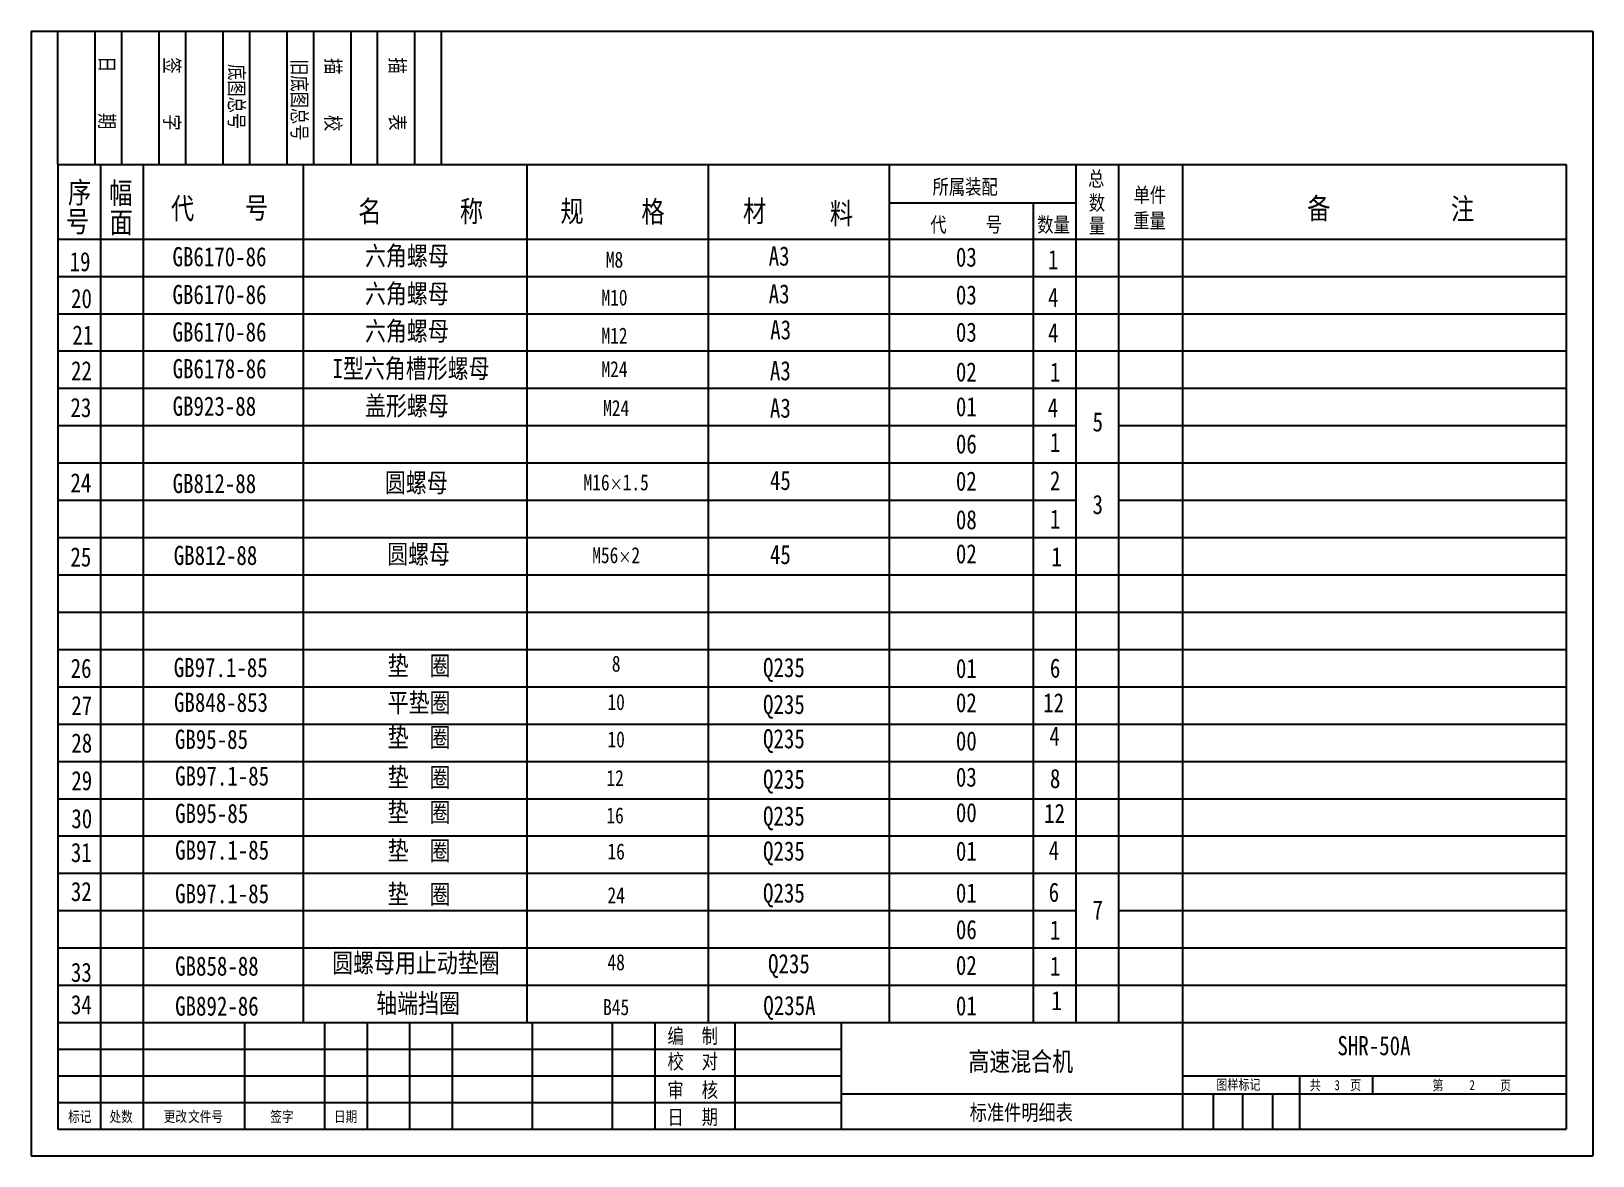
# Model space of a CAD drawing. Extents: x 196 to 489, y 195 to 406.
import ezdxf

# ---------------------------------------------------------------- set-up
doc = ezdxf.new("R2010")
doc.units = 0
doc.header["$LTSCALE"] = 10.5
doc.header["$MEASUREMENT"] = 0
doc.layers.get('0').update_dxf_attribs({"color": 2, "linetype": 'CONTINUOUS'})
doc.layers.add('SMPEN_THICK', color=7, linetype='CONTINUOUS')
doc.styles.add('HZDX', font='simsun.ttf', dxfattribs={"width": 0.8, "height": 5.5})

msp = doc.modelspace()

# ---------------------------------------------------------------- linework, layer by layer
at = {"layer": 'SMPEN_THICK'}
for p, q in [((196, 406.49), (196, 195.49)), ((196, 406.49), (489, 406.49)), ((201, 381.49), (201, 406.49)), ((208, 381.49), (208, 406.49)), ((213, 381.49), (213, 406.49)), ((220, 381.49), (220, 406.49)), ((225, 381.49), (225, 406.49)), ((232, 381.49), (232, 406.49)), ((237, 381.49), (237, 406.49)), ((244, 381.49), (244, 406.49)), ((249, 381.49), (249, 406.49)), ((256, 381.49), (256, 406.49)), ((261, 381.49), (261, 406.49)), ((268, 381.49), (268, 406.49)), ((273, 381.49), (273, 406.49)), ((489, 406.49), (489, 195.49)), ((201, 381.49), (484, 381.49)), ((201, 381.49), (201, 200.49)), ((209, 381.49), (209, 200.49)), ((217, 381.49), (217, 220.49)), ((247, 381.49), (247, 220.49)), ((289, 381.49), (289, 220.49)), ((323, 381.49), (323, 220.49)), ((357, 381.49), (357, 220.49)), ((392, 381.49), (392, 220.49)), ((400, 381.49), (400, 220.49)), ((412, 381.49), (412, 200.49)), ((484, 381.49), (484, 200.49)), ((357, 374.3), (392, 374.3)), ((384, 374.3), (384, 220.49)), ((201, 367.49), (484, 367.49)), ((201, 362.69), (201, 200.49)), ((201, 360.49), (484, 360.49)), ((201, 353.49), (484, 353.49)), ((201, 346.49), (484, 346.49)), ((201, 339.49), (392, 339.49)), ((392, 339.49), (484, 339.49)), ((201, 332.49), (392, 332.49)), ((400, 332.49), (484, 332.49)), ((201, 325.49), (400, 325.49)), ((400, 325.49), (484, 325.49)), ((201, 318.49), (392, 318.49)), ((400, 318.49), (484, 318.49)), ((201, 311.49), (400, 311.49)), ((400, 311.49), (484, 311.49)), ((201, 304.49), (400, 304.49)), ((201, 304.42), (201, 200.49)), ((400, 304.49), (484, 304.49)), ((201, 297.49), (400, 297.49)), ((400, 297.49), (484, 297.49)), ((201, 290.49), (484, 290.49)), ((201, 283.49), (400, 283.49)), ((400, 283.49), (484, 283.49)), ((201, 276.49), (484, 276.49)), ((201, 269.49), (484, 269.49)), ((201, 262.49), (392, 262.49)), ((392, 262.49), (484, 262.49)), ((201, 255.49), (400, 255.49)), ((400, 255.49), (484, 255.49)), ((201, 248.49), (400, 248.49)), ((400, 248.49), (484, 248.49)), ((201, 241.49), (392, 241.49)), ((400, 241.49), (484, 241.49)), ((201, 234.49), (484, 234.49)), ((201, 227.49), (400, 227.49)), ((400, 227.49), (484, 227.49)), ((201, 220.49), (484, 220.49)), ((217, 220.49), (217, 200.49)), ((236, 220.49), (236, 200.49)), ((251, 220.49), (251, 200.49)), ((259, 220.49), (259, 200.49)), ((267, 220.49), (267, 200.49)), ((275, 220.49), (275, 200.49)), ((290, 220.49), (290, 200.49)), ((305, 220.49), (305, 200.49)), ((313, 220.49), (313, 200.49)), ((328, 220.49), (328, 200.49)), ((348, 220.49), (348, 200.49)), ((201, 215.49), (348, 215.49)), ((201, 210.49), (348, 210.49)), ((412, 210.49), (484, 210.49)), ((434, 210.49), (434, 200.49)), ((447.64, 210.49), (447.64, 207.09)), ((201, 205.49), (348, 205.49)), ((348, 207.08), (412, 207.08)), ((412, 207.08), (484, 207.08)), ((417.8, 207.08), (417.8, 200.49)), ((423.25, 207.08), (423.25, 200.49)), ((428.88, 207.08), (428.88, 200.49)), ((201, 200.49), (484, 200.49)), ((196, 195.49), (489, 195.49))]:
    msp.add_line(p, q, dxfattribs=at)

# ---------------------------------------------------------------- texts
at = {"color": 2, "linetype": 'BYBLOCK', "char_height": 3, "attachment_point": 5, "style": 'HZDX'}
for s, insert in [('M8', (305.44, 363.6)), ('M10', (305.44, 356.5)), ('M12', (305.44, 349.38)), ('M24', (305.44, 343.08)), ('M24', (305.75, 335.78)), ('M16\\H2.25;×\\H3;1.5', (305.75, 321.82)), ('M56\\H2.25;×\\H3;2', (305.75, 308.15)), ('8', (305.75, 287.79)), ('10', (305.75, 280.6)), ('10', (305.75, 273.59)), ('12', (305.55, 266.37)), ('16', (305.55, 259.33)), ('16', (305.75, 252.56)), ('24', (305.75, 244.38)), ('48', (305.75, 231.78)), ('B45', (305.75, 223.35))]:
    msp.add_mtext(s, dxfattribs=dict(at, insert=insert))
at = {"layer": 'SMPEN_THICK', "style": 'HZDX', "width": 0.8}
for s, p in [('签     字', (221.02, 401.57)), ('描     表', (263.31, 401.57)), ('日     期', (208.83, 401.82)), ('底图总号', (233.15, 400.33)), ('旧底图总号', (244.93, 401.26)), ('描     校', (251.25, 401.44))]:
    msp.add_text(s, height=2.8, rotation=270, dxfattribs=at).set_placement(p)
for s, height, p in [('序', 4, (202.89, 374.23)), ('幅', 4, (210.61, 374.14)), ('所属装配', 2.8, (365.12, 375.9)), ('总', 2.8, (394.31, 377.41)), ('代', 4, (222.21, 371.25)), ('号', 4, (236.11, 371.34)), ('名', 4, (257.35, 370.71)), ('称', 4, (276.43, 370.71)), ('规', 4, (295.28, 370.71)), ('格', 4, (310.48, 370.64)), ('材', 4, (329.54, 370.73)), ('数', 2.8, (394.43, 372.91)), ('单件', 2.8, (402.83, 374.36)), ('备', 4, (435.42, 371.25)), ('注', 4, (462.39, 371.15)), ('号', 4, (202.52, 368.79)), ('面', 4, (210.7, 368.6)), ('料', 4, (345.84, 370.28)), ('重量', 2.8, (402.78, 369.55)), ('代', 2.8, (364.69, 368.78)), ('号', 2.8, (375.08, 368.81)), ('数量', 2.8, (384.78, 368.8)), ('量', 2.8, (394.45, 368.59)), ('六角螺母', 3.6, (258.62, 362.55)), ('19', 3.6, (203.2, 361.46)), ('GB6170-86', 3.6, (222.51, 362.38)), ('A3', 3.6, (334.37, 362.51)), ('03', 3.6, (369.5, 362.31)), ('1', 3.6, (386.78, 361.84)), ('20', 3.6, (203.47, 354.54)), ('GB6170-86', 3.6, (222.51, 355.29)), ('六角螺母', 3.6, (258.62, 355.45)), ('A3', 3.6, (334.37, 355.41)), ('03', 3.6, (369.5, 355.21)), ('4', 3.6, (386.78, 354.75)), ('GB6170-86', 3.6, (222.51, 348.27)), ('六角螺母', 3.6, (258.62, 348.43)), ('A3', 3.6, (334.66, 348.67)), ('03', 3.6, (369.5, 348.23)), ('21', 3.6, (203.73, 347.68)), ('4', 3.6, (386.78, 348.09)), ('22', 3.6, (203.46, 340.98)), ('GB6178-86', 3.6, (222.53, 341.37)), ('I型六角槽形螺母', 3.6, (252.53, 341.41)), ('A3', 3.6, (334.6, 340.99)), ('02', 3.6, (369.5, 340.76)), ('1', 3.6, (387.14, 340.72)), ('23', 3.6, (203.35, 334.08)), ('GB923-88', 3.6, (222.53, 334.34)), ('盖形螺母', 3.6, (258.62, 334.4)), ('A3', 3.6, (334.6, 333.98)), ('01', 3.6, (369.5, 334.25)), ('4', 3.6, (386.72, 334.06)), ('5', 3.6, (395.14, 331.39)), ('06', 3.6, (369.5, 327.26)), ('1', 3.6, (387.14, 327.55)), ('24', 3.6, (203.35, 319.95)), ('GB812-88', 3.6, (222.53, 319.83)), ('圆螺母', 3.6, (262.36, 319.97)), ('45', 3.6, (334.6, 320.41)), ('02', 3.6, (369.5, 320.27)), ('2', 3.6, (387.14, 320.37)), ('3', 3.6, (395.14, 315.89)), ('08', 3.6, (369.5, 313.04)), ('1', 3.6, (387.14, 313.13)), ('圆螺母', 3.6, (262.79, 306.57)), ('25', 3.6, (203.35, 306.05)), ('GB812-88', 3.6, (222.74, 306.34)), ('45', 3.6, (334.6, 306.5)), ('02', 3.6, (369.5, 306.64)), ('1', 3.6, (387.43, 306.09)), ('26', 3.6, (203.39, 285.15)), ('GB97.1-85', 3.6, (222.74, 285.3)), ('垫  圈', 3.6, (262.88, 285.62)), ('Q235', 3.6, (333.31, 285.3)), ('01', 3.6, (369.5, 285.12)), ('6', 3.6, (387.14, 285.19)), ('27', 3.6, (203.52, 278.16)), ('GB848-853', 3.6, (222.79, 278.77)), ('平垫圈', 3.6, (262.88, 278.72)), ('Q235', 3.6, (333.31, 278.38)), ('02', 3.6, (369.5, 278.71)), ('12', 3.6, (385.87, 278.68)), ('GB95-85', 3.6, (222.96, 271.83)), ('垫  圈', 3.6, (262.88, 272.18)), ('Q235', 3.6, (333.31, 271.94)), ('4', 3.6, (387.05, 272.44)), ('28', 3.6, (203.52, 271.14)), ('00', 3.6, (369.5, 271.53)), ('29', 3.6, (203.52, 264.08)), ('GB97.1-85', 3.6, (223, 264.95)), ('垫  圈', 3.6, (262.88, 264.7)), ('Q235', 3.6, (333.31, 264.35)), ('03', 3.6, (369.5, 264.74)), ('8', 3.6, (387.14, 264.48)), ('GB95-85', 3.6, (223, 257.93)), ('垫  圈', 3.6, (262.88, 258.15)), ('Q235', 3.6, (333.31, 257.44)), ('00', 3.6, (369.5, 258.08)), ('12', 3.6, (386.05, 257.93)), ('30', 3.6, (203.52, 256.95)), ('垫  圈', 3.6, (262.88, 250.95)), ('31', 3.6, (203.44, 250.59)), ('GB97.1-85', 3.6, (223, 251.05)), ('Q235', 3.6, (333.31, 250.87)), ('01', 3.6, (369.5, 250.86)), ('4', 3.6, (386.91, 251)), ('32', 3.6, (203.44, 243.27)), ('GB97.1-85', 3.6, (223, 242.87)), ('垫  圈', 3.6, (262.88, 242.77)), ('Q235', 3.6, (333.31, 243)), ('01', 3.6, (369.5, 243)), ('6', 3.6, (386.91, 243.14)), ('7', 3.6, (395.14, 239.81)), ('06', 3.6, (369.5, 236.13)), ('1', 3.6, (387.14, 236.05)), ('33', 3.6, (203.44, 228.11)), ('GB858-88', 3.6, (223, 229.28)), ('圆螺母用止动垫圈', 3.6, (252.46, 229.88)), ('Q235', 3.6, (334.25, 229.73)), ('02', 3.6, (369.5, 229.43)), ('1', 3.6, (387.14, 229.27)), ('轴端挡圈', 3.6, (260.73, 222.29)), ('1', 3.6, (387.43, 222.81)), ('34', 3.6, (203.44, 222.04)), ('GB892-86', 3.6, (223, 221.78)), ('Q235A', 3.6, (333.36, 221.88)), ('01', 3.6, (369.5, 221.83)), ('编', 2.8, (315.38, 216.54)), ('制', 2.8, (321.8, 216.57)), ('SHR-50A', 3.6, (441.09, 214.35)), ('校', 2.8, (315.38, 211.77)), ('对', 2.8, (321.8, 211.79)), ('高速混合机', 3.6, (371.84, 211.38)), ('审', 2.8, (315.38, 206.4)), ('核', 2.8, (321.8, 206.42)), ('图样标记', 1.9, (418.37, 207.89)), ('共', 1.9, (435.89, 207.8)), ('3', 1.9, (440.51, 207.8)), ('页', 1.9, (443.48, 207.8)), ('第', 1.9, (458.92, 207.78)), ('2', 1.9, (465.85, 207.8)), ('页', 1.9, (471.61, 207.71)), ('标准件明细表', 2.957, (372.09, 202.14)), ('标记', 2, (202.92, 201.84)), ('处数', 2, (210.68, 201.84)), ('更改', 2, (220.86, 201.84)), ('文件号', 2, (225.43, 201.84)), ('签字', 2, (240.85, 201.84)), ('日期', 2, (252.8, 201.84)), ('日', 2.8, (315.38, 201.33)), ('期', 2.8, (321.8, 201.36))]:
    msp.add_text(s, height=height, dxfattribs=at).set_placement(p)

doc.saveas('drawing.dxf')
